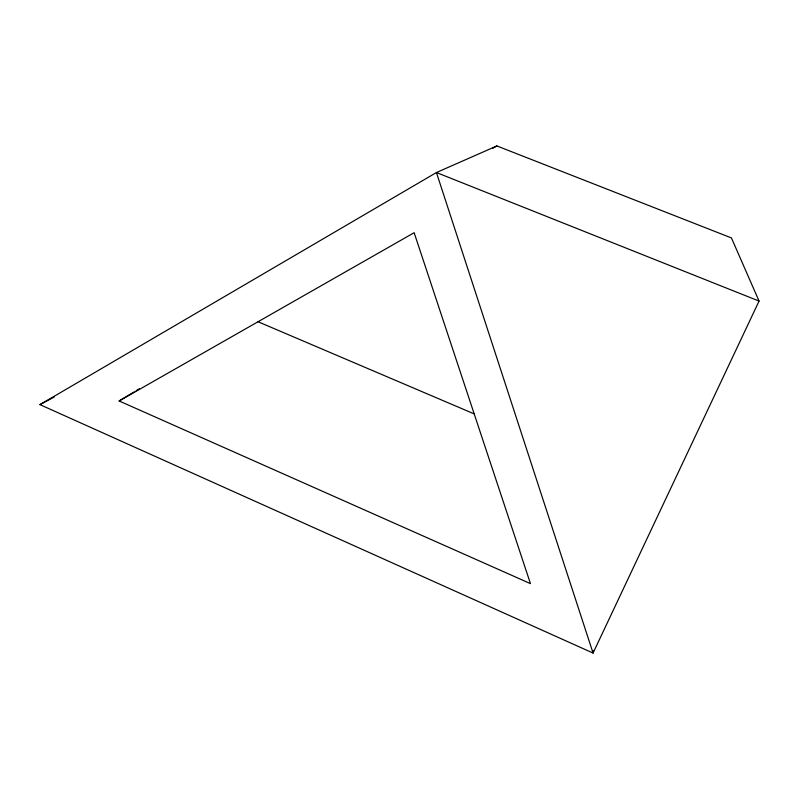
<?xml version="1.0" encoding="UTF-8"?>
<svg xmlns="http://www.w3.org/2000/svg" width="799" height="799" viewBox="0 0 799 799"><rect width="100%" height="100%" fill="white"/><g stroke="black" fill="none" stroke-linecap="round" stroke-linejoin="round"><path stroke-width="1.2" d="M593.347 650.596L593.058 653.063L39.95 404.624L436.434 172.534L496.868 145.937L731.435 237.932L759.05 301.073L593.058 653.063L436.434 172.534L759.05 301.073M119.141 400.968L414.142 232.709L530.456 583.63L119.141 400.968L134.062 391.949M136.19 390.661L139.396 388.723M492.564 148.454L496.868 145.937M39.95 404.624L54.252 397.003M258.037 321.747L474.516 414.032"/></g></svg>
